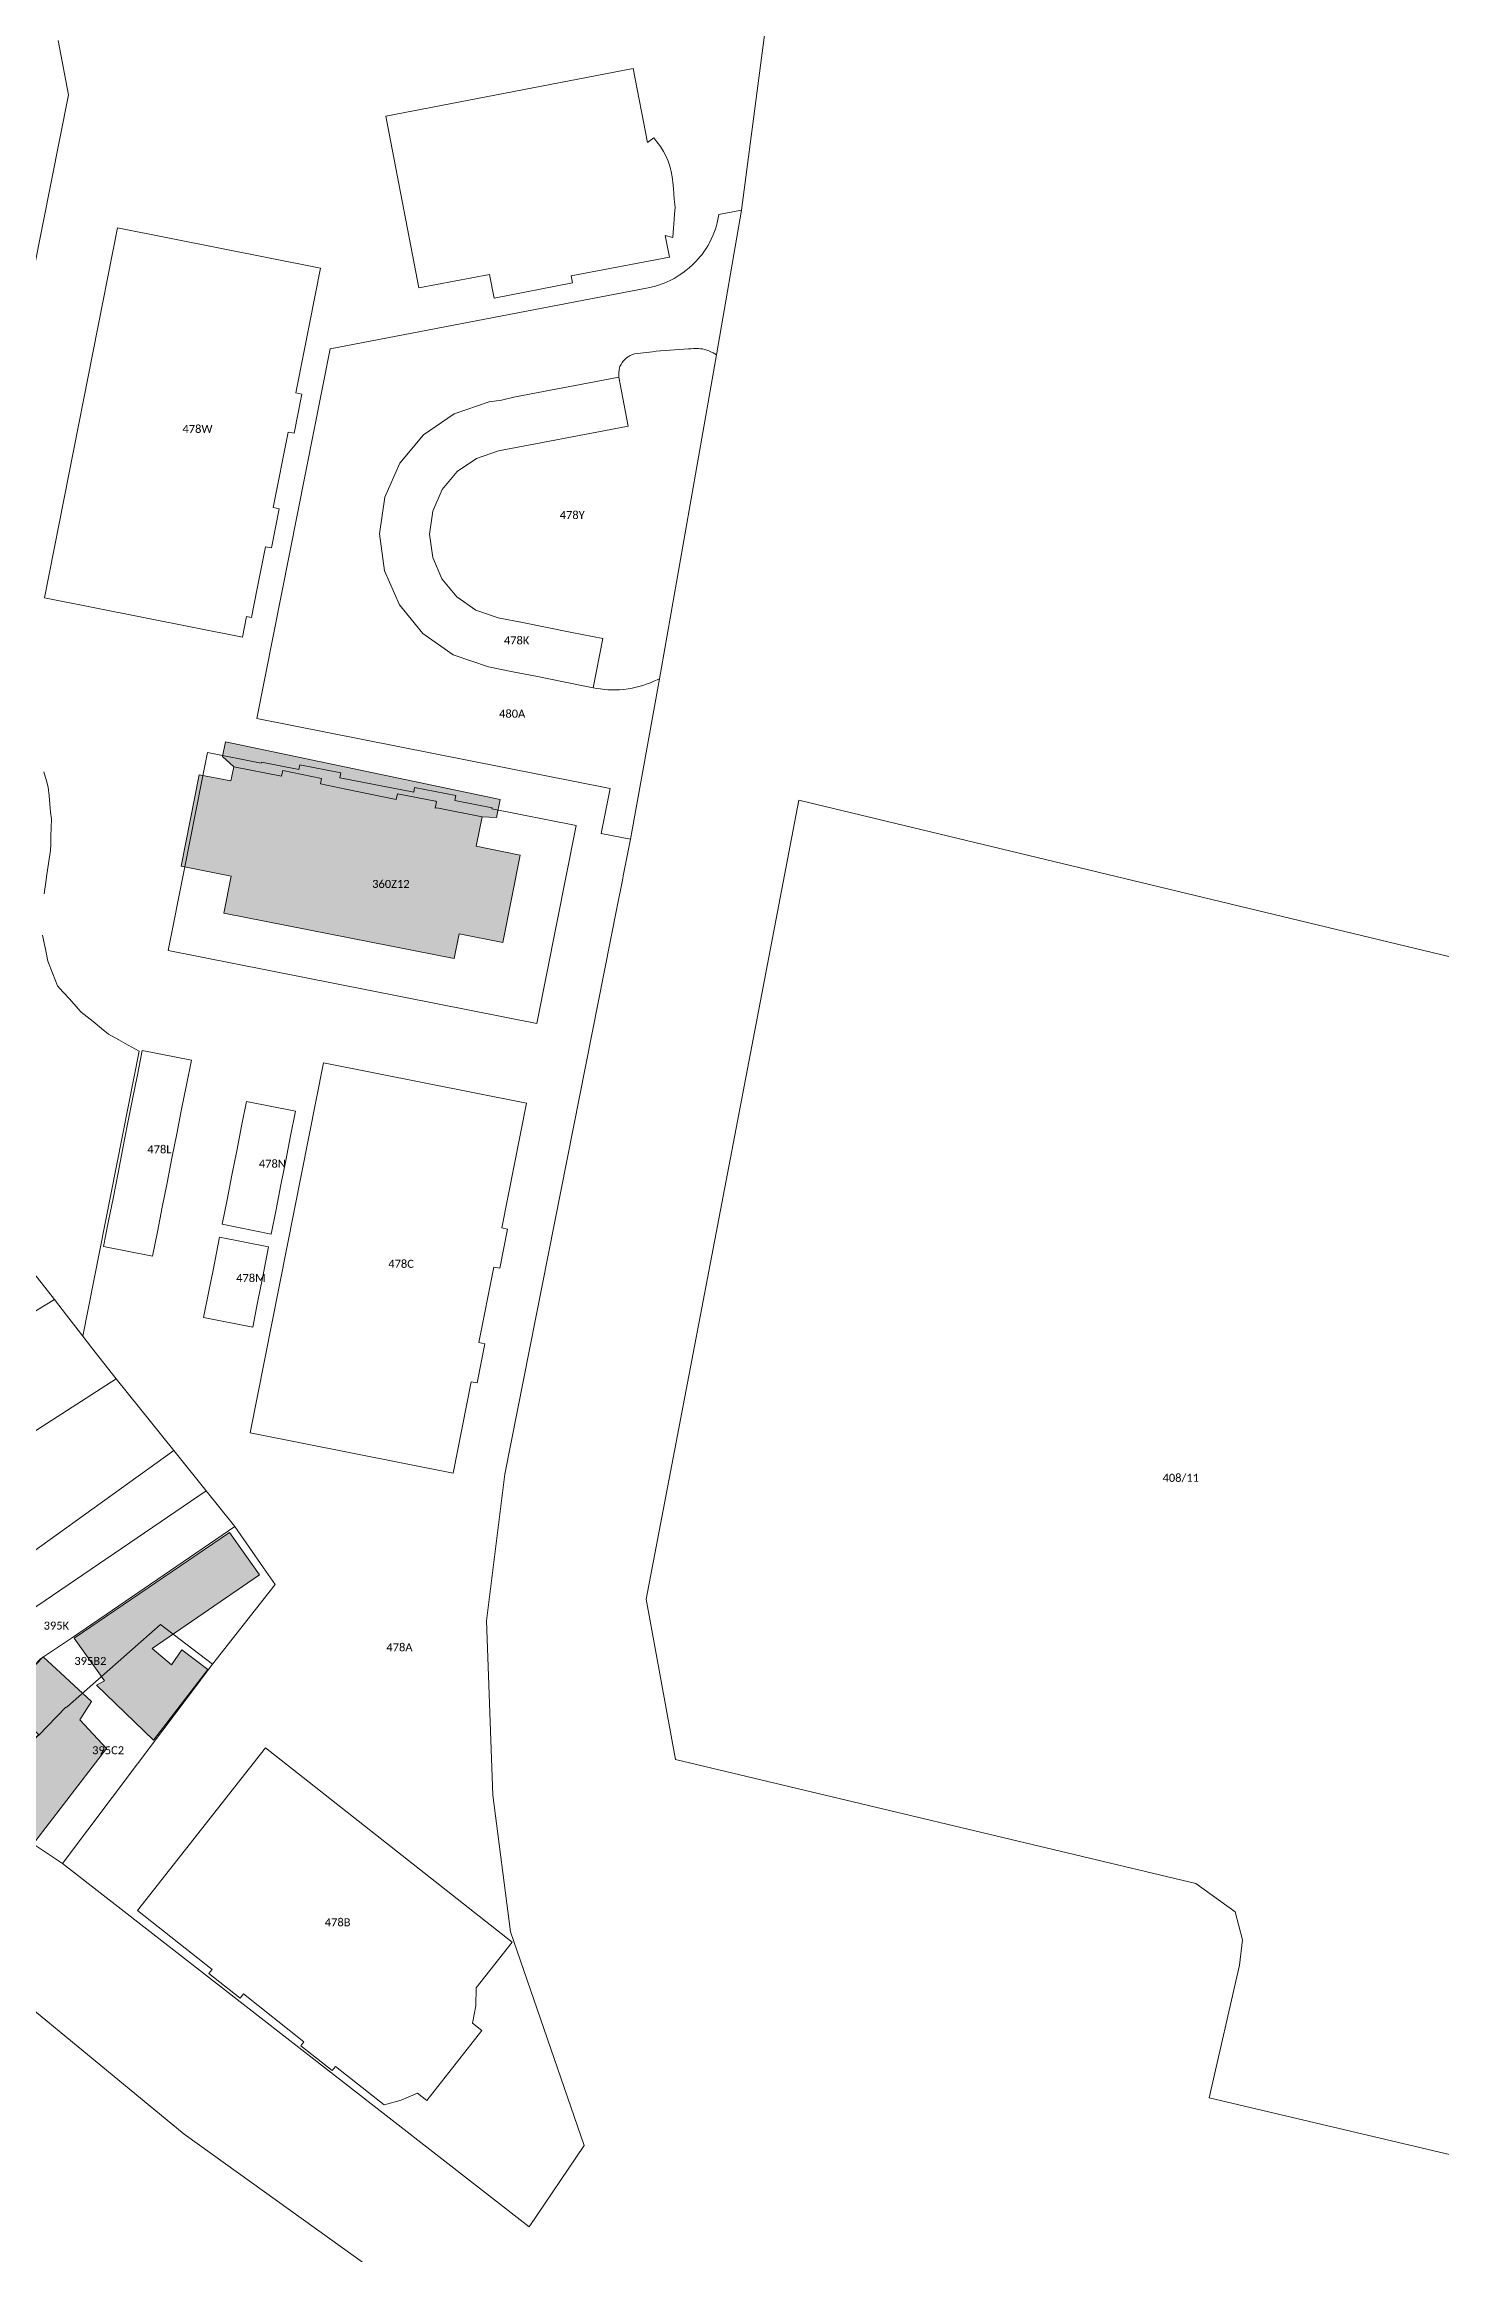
# Model space of a CAD drawing. Header units: metres. Extents: x 113120 to 240396, y 120329 to 242116.
# Drawn here: x 116959.4 to 117099.1, y 121737.4 to 121958.4 of the extents above; entities that cross this region are included whole.
import ezdxf

# ---------------------------------------------------------------- set-up
doc = ezdxf.new("R2010")
doc.units = ezdxf.units.M
doc.header["$LTSCALE"] = 3
for name, color, linetype, lineweight in [('Bpn_CaPa', 78, 'Continuous', 0), ('Bpn_ReBu', 4, 'Continuous', 0), ('Bpt_CaNu', 7, 'Continuous', 0), ('Hachure bâtiment', 11, 'Continuous', 0)]:
    doc.layers.add(name, color=color, linetype=linetype, lineweight=lineweight)
doc.styles.add('Legend', font='')
doc.styles.get('Legend').set_extended_font_data('Calibri')

msp = doc.modelspace()

# ---------------------------------------------------------------- hatches: boundary and pattern name
at = {"layer": 'Hachure bâtiment'}
h = msp.add_hatch(color=256, dxfattribs=at)
h.dxf.hatch_style = 1
h.paths.add_polyline_path([(116987.02, 121884.4), (116987.14, 121884.95), (116983.26, 121885.73), (116983.14, 121885.18), (116978.38, 121886.11), (116977.25, 121887.14), (116977.55, 121888.6), (117004.99, 121882.83), (117004.62, 121881.05), (117003.21, 121881.1), (116998.67, 121882.02), (116998.51, 121881.96), (116998.63, 121882.61), (116998.52, 121882.66), (116994.72, 121883.4), (116994.61, 121882.83), (116989.55, 121883.88)])
h = msp.add_hatch(color=256, dxfattribs=at)
h.dxf.hatch_style = 1
h.paths.add_polyline_path([(116983.14, 121885.18), (116983.26, 121885.73), (116987.14, 121884.95), (116987.02, 121884.4), (116989.55, 121883.88), (116994.61, 121882.83), (116994.72, 121883.4), (116998.52, 121882.66), (116998.63, 121882.61), (116998.51, 121881.96), (116998.67, 121882.02), (117003.21, 121881.1), (117002.6, 121878.18), (117007, 121877.26), (117005.28, 121868.55), (117000.91, 121869.41), (117000.4, 121866.95), (116977.37, 121871.49), (116978.1, 121875.18), (116973.09, 121876.17), (116974.89, 121885.32), (116978.07, 121884.69), (116978.38, 121886.11)])
h = msp.add_hatch(color=256, dxfattribs=at)
h.dxf.hatch_style = 1
h.paths.add_polyline_path([(116951.77, 121802.97), (116950.45, 121801.72), (116952.48, 121800.12), (116954.15, 121801.68), (116955.63, 121800.12), (116954.25, 121798.97), (116957.8, 121795.57), (116959.29, 121797.12), (116964.12, 121792.65), (116962.97, 121790.83), (116965.63, 121787.97), (116958.48, 121778.63), (116952.16, 121782.66), (116958.88, 121789.32), (116955.53, 121792.63), (116951.71, 121796.42), (116948.47, 121799.63), (116948.37, 121799.73), (116949.37, 121800.77), (116943.05, 121806.88), (116945.2, 121809.4)])
h = msp.add_hatch(color=256, dxfattribs=at)
h.dxf.hatch_style = 1
h.paths.add_polyline_path([(116980.92, 121805.32), (116970.2, 121797.97), (116972.15, 121796.32), (116973.17, 121797.83), (116975.77, 121795.85), (116970.32, 121788.78), (116964.65, 121794.28), (116965.43, 121794.72), (116962.41, 121799), (116977.92, 121809.55)])

# ---------------------------------------------------------------- linework, layer by layer
at = {"layer": 'Bpn_CaPa'}
for points in [[(116957.51, 121931.46), (116961.83, 121953.3), (116960.8, 121958.71)], [(116960.8, 121958.71), (116961.83, 121953.3), (116957.51, 121931.46)], [(117031.47, 121959.53), (117029.12, 121941.75), (117026.85, 121941.31), (117026.8, 121940.99), (117026.71, 121940.51), (117026.59, 121940.1), (117026.5, 121939.78), (117026.31, 121939.31), (117026.1, 121938.87), (117025.92, 121938.49), (117025.75, 121938.18), (117025.58, 121937.92), (117025.36, 121937.6), (117025.18, 121937.34), (117025, 121937.13), (117024.79, 121936.89), (117024.57, 121936.64), (117024.22, 121936.29), (117023.9, 121935.99), (117023.55, 121935.72), (117023.25, 121935.48), (117022.9, 121935.25), (117022.38, 121934.94), (117022.01, 121934.74), (117021.41, 121934.47), (117020.54, 121934.15), (117019.81, 121934), (116988, 121927.9), (116980.68, 121890.94), (117016, 121883.94), (117015.11, 121879.44), (117018.04, 121878.87), (117017.31, 121875.22), (117017.26, 121874.93), (117016.67, 121871.98), (117005.46, 121815.38), (117003.64, 121800.71), (117004.27, 121783.29), (117006.03, 121769.62), (117013.39, 121748.26), (117007.89, 121740.14), (116961.25, 121776.48), (116976.24, 121796.39), (116982.5, 121804.36), (116981.35, 121806.02), (116978.47, 121810.15), (116975.61, 121813.72), (116972.38, 121817.76), (116966.61, 121824.93), (116964.15, 121828.05), (116963.26, 121829.19), (116968.9, 121857.67), (116967.79, 121858.29), (116966.86, 121858.81), (116965.84, 121859.39), (116965.13, 121859.96), (116964.29, 121860.63), (116963.09, 121861.58), (116962.59, 121862.15), (116961.92, 121862.9), (116961.27, 121863.61), (116960.74, 121864.2), (116960.27, 121865.42), (116959.78, 121866.68), (116959.58, 121867.7), (116959.25, 121869.29)], [(116959.39, 121873.4), (116959.56, 121874.58), (116959.68, 121875.33), (116959.84, 121876.43), (116960.04, 121877.73), (116960.06, 121878.37), (116960.08, 121879.23), (116960.1, 121879.97), (116960.12, 121880.91), (116960.05, 121881.59), (116959.97, 121882.36), (116959.89, 121883.21), (116959.8, 121884.08), (116959.63, 121884.69), (116959.36, 121885.61)], [(116959.36, 121885.61), (116959.63, 121884.69), (116959.8, 121884.08), (116959.89, 121883.21), (116959.97, 121882.36), (116960.05, 121881.59), (116960.12, 121880.91), (116960.1, 121879.97), (116960.08, 121879.23), (116960.06, 121878.37), (116960.04, 121877.73), (116959.84, 121876.43), (116959.68, 121875.33), (116959.56, 121874.58), (116959.39, 121873.4)], [(116959.25, 121869.29), (116959.58, 121867.7), (116959.78, 121866.68), (116960.27, 121865.42), (116960.74, 121864.2), (116961.27, 121863.61), (116961.92, 121862.9), (116962.59, 121862.15), (116963.09, 121861.58), (116964.29, 121860.63), (116965.13, 121859.96), (116965.84, 121859.39), (116966.86, 121858.81), (116967.79, 121858.29), (116968.9, 121857.67), (116963.26, 121829.19), (116961.64, 121831.28), (116960.42, 121832.84), (116957.27, 121836.87)], [(116803.45, 121735.37), (116803.98, 121754.1), (116813.61, 121753.61), (116814.76, 121760.52), (116812.41, 121769.58), (116873.72, 121811.63), (116874.49, 121810.49), (116889.45, 121821.75), (116893.14, 121817.48), (116901.12, 121823.38), (116918.3, 121800.34), (116930.83, 121785.43), (116947.8, 121770.45), (116973.41, 121749.4), (117016.76, 121718.28)]]:
    msp.add_lwpolyline(points, dxfattribs=at)
for points in [[(117018.31, 121955.91), (116993.57, 121951.16), (116996.87, 121933.98), (117003.94, 121935.34), (117004.39, 121932.97), (117012.24, 121934.48), (117012.11, 121935.18), (117021.93, 121937.06), (117021.51, 121939.24), (117022.27, 121939.04), (117022.3, 121939.52), (117022.33, 121939.97), (117022.36, 121940.37), (117022.4, 121940.87), (117022.43, 121941.37), (117022.48, 121942.07), (117022.41, 121942.87), (117022.36, 121943.39), (117022.32, 121943.93), (117022.26, 121944.56), (117022.21, 121945.1), (117022.09, 121945.62), (117021.97, 121946.16), (117021.78, 121946.65), (117021.57, 121947.18), (117021.33, 121947.61), (117021.03, 121948.12), (117020.67, 121948.59), (117020.36, 121948.98), (117019.72, 121948.52), (117018.31, 121955.91)], [(117018.31, 121955.91), (117019.72, 121948.52), (117020.36, 121948.98), (117020.67, 121948.59), (117021.03, 121948.12), (117021.33, 121947.61), (117021.57, 121947.18), (117021.78, 121946.65), (117021.97, 121946.16), (117022.09, 121945.62), (117022.21, 121945.1), (117022.26, 121944.56), (117022.32, 121943.93), (117022.36, 121943.39), (117022.41, 121942.87), (117022.48, 121942.07), (117022.43, 121941.37), (117022.4, 121940.87), (117022.36, 121940.37), (117022.33, 121939.97), (117022.3, 121939.52), (117022.27, 121939.04), (117021.51, 121939.24), (117021.93, 121937.06), (117012.11, 121935.18), (117012.24, 121934.48), (117004.39, 121932.97), (117003.94, 121935.34), (116996.87, 121933.98), (116993.57, 121951.16), (117018.31, 121955.91)], [(117029.12, 121941.75), (117026.64, 121927.29), (117026.46, 121927.4), (117026.28, 121927.51), (117026.07, 121927.61), (117025.87, 121927.7), (117025.65, 121927.77), (117025.45, 121927.84), (117025.22, 121927.88), (117025.02, 121927.91), (117024.83, 121927.92), (117024.59, 121927.94), (117024.34, 121927.92), (117024.07, 121927.91), (117023.84, 121927.88), (117021.02, 121927.71), (117020.58, 121927.65), (117020.24, 121927.61), (117018.74, 121927.42), (117018.44, 121927.38), (117018.15, 121927.29), (117018.01, 121927.22), (117017.81, 121927.11), (117017.62, 121926.99), (117017.49, 121926.87), (117017.32, 121926.69), (117017.2, 121926.54), (117017.09, 121926.34), (117016.98, 121926.14), (117016.94, 121925.99), (117016.89, 121925.79), (117016.85, 121925.51), (117016.86, 121925.08), (117013.72, 121924.48), (117011.26, 121924.01), (117008.81, 121923.54), (117006.35, 121923.07), (117005.12, 121922.77), (117003.9, 121922.6), (117000.39, 121921.41), (116997.34, 121919.31), (116994.97, 121916.45), (116993.46, 121913.06), (116992.94, 121909.39), (116993.44, 121905.71), (116994.92, 121902.31), (116997.27, 121899.43), (117000.31, 121897.31), (117003.82, 121896.1), (117006.27, 121895.61), (117008.72, 121895.13), (117011.17, 121894.64), (117014.31, 121894.02), (117014.67, 121893.95), (117015.03, 121893.89), (117015.44, 121893.84), (117015.75, 121893.82), (117016.12, 121893.8), (117016.48, 121893.8), (117016.92, 121893.82), (117017.36, 121893.85), (117017.79, 121893.91), (117018.21, 121893.98), (117018.61, 121894.06), (117019, 121894.16), (117019.35, 121894.27), (117019.69, 121894.39), (117020.03, 121894.52), (117020.37, 121894.66), (117020.7, 121894.82), (117020.93, 121894.89), (117018.04, 121878.87), (117015.11, 121879.44), (117016, 121883.94), (116980.68, 121890.94), (116988, 121927.9), (117019.81, 121934), (117020.54, 121934.15), (117021.41, 121934.47), (117022.01, 121934.74), (117022.38, 121934.94), (117022.9, 121935.25), (117023.25, 121935.48), (117023.55, 121935.72), (117023.9, 121935.99), (117024.22, 121936.29), (117024.57, 121936.64), (117024.79, 121936.89), (117025, 121937.13), (117025.18, 121937.34), (117025.36, 121937.6), (117025.58, 121937.92), (117025.75, 121938.18), (117025.92, 121938.49), (117026.1, 121938.87), (117026.31, 121939.31), (117026.5, 121939.78), (117026.59, 121940.1), (117026.71, 121940.51), (117026.8, 121940.99), (117026.85, 121941.31), (117029.12, 121941.75)], [(116985.38, 121927.53), (116987.05, 121935.96), (116966.74, 121939.99), (116959.42, 121903), (116979.22, 121899.08), (116979.63, 121901.14), (116980.13, 121901.04), (116980.7, 121903.92), (116981.53, 121908.1), (116982.12, 121907.99), (116982.89, 121911.9), (116982.31, 121912.02), (116983.8, 121919.58), (116984.39, 121919.47), (116985.17, 121923.38), (116984.58, 121923.5), (116985.38, 121927.53)], [(116985.38, 121927.53), (116984.58, 121923.5), (116985.17, 121923.38), (116984.39, 121919.47), (116983.8, 121919.58), (116982.31, 121912.02), (116982.89, 121911.9), (116982.12, 121907.99), (116981.53, 121908.1), (116980.7, 121903.92), (116980.13, 121901.04), (116979.63, 121901.14), (116979.22, 121899.08), (116959.42, 121903), (116966.74, 121939.99), (116987.05, 121935.96), (116985.38, 121927.53)], [(117026.64, 121927.29), (117020.93, 121894.89), (117020.7, 121894.82), (117020.37, 121894.66), (117020.03, 121894.52), (117019.69, 121894.39), (117019.35, 121894.27), (117019, 121894.16), (117018.61, 121894.06), (117018.21, 121893.98), (117017.79, 121893.91), (117017.36, 121893.85), (117016.92, 121893.82), (117016.48, 121893.8), (117016.12, 121893.8), (117015.75, 121893.82), (117015.44, 121893.84), (117015.03, 121893.89), (117014.67, 121893.95), (117014.31, 121894.02), (117015.28, 121898.92), (117012.15, 121899.54), (117009.69, 121900.03), (117007.24, 121900.52), (117004.79, 121901), (117002.58, 121901.77), (117000.66, 121903.1), (116999.18, 121904.91), (116998.25, 121907.05), (116997.94, 121909.37), (116998.27, 121911.68), (116999.21, 121913.82), (117000.71, 121915.62), (117002.63, 121916.94), (117004.84, 121917.69), (117007.29, 121918.16), (117009.75, 121918.63), (117012.2, 121919.1), (117014.66, 121919.57), (117017.8, 121920.17), (117016.86, 121925.08), (117016.85, 121925.51), (117016.89, 121925.79), (117016.94, 121925.99), (117016.98, 121926.14), (117017.09, 121926.34), (117017.2, 121926.54), (117017.32, 121926.69), (117017.49, 121926.87), (117017.62, 121926.99), (117017.81, 121927.11), (117018.01, 121927.22), (117018.15, 121927.29), (117018.44, 121927.38), (117018.74, 121927.42), (117020.24, 121927.61), (117020.58, 121927.65), (117021.02, 121927.71), (117023.84, 121927.88), (117024.07, 121927.91), (117024.34, 121927.92), (117024.59, 121927.94), (117024.83, 121927.92), (117025.02, 121927.91), (117025.22, 121927.88), (117025.45, 121927.84), (117025.65, 121927.77), (117025.87, 121927.7), (117026.07, 121927.61), (117026.28, 121927.51), (117026.46, 121927.4), (117026.64, 121927.29)], [(117016.86, 121925.08), (117017.8, 121920.17), (117014.66, 121919.57), (117012.2, 121919.1), (117009.75, 121918.63), (117007.29, 121918.16), (117004.84, 121917.69), (117002.63, 121916.94), (117000.71, 121915.62), (116999.21, 121913.82), (116998.27, 121911.68), (116997.94, 121909.37), (116998.25, 121907.05), (116999.18, 121904.91), (117000.66, 121903.1), (117002.58, 121901.77), (117004.79, 121901), (117007.24, 121900.52), (117009.69, 121900.03), (117012.15, 121899.54), (117015.28, 121898.92), (117014.31, 121894.02), (117011.17, 121894.64), (117008.72, 121895.13), (117006.27, 121895.61), (117003.82, 121896.1), (117000.31, 121897.31), (116997.27, 121899.43), (116994.92, 121902.31), (116993.44, 121905.71), (116992.94, 121909.39), (116993.46, 121913.06), (116994.97, 121916.45), (116997.34, 121919.31), (117000.39, 121921.41), (117003.9, 121922.6), (117005.12, 121922.77), (117006.35, 121923.07), (117008.81, 121923.54), (117011.26, 121924.01), (117013.72, 121924.48), (117016.86, 121925.08)], [(116973.4, 121875.78), (116975.17, 121884.71), (116975.73, 121887.54), (116981.11, 121886.47), (116981.13, 121886.57), (116984.87, 121885.83), (116984.97, 121886.32), (116989.08, 121885.51), (116988.98, 121885.02), (116996.35, 121883.56), (116996.44, 121884.05), (117000.55, 121883.23), (117000.46, 121882.74), (117004.19, 121882), (117004.17, 121881.9), (117012.6, 121880.24), (117008.68, 121860.43), (116971.8, 121867.74), (116973.4, 121875.78)], [(116973.4, 121875.78), (116971.8, 121867.74), (117008.68, 121860.43), (117012.6, 121880.24), (117004.17, 121881.9), (117004.19, 121882), (117000.46, 121882.74), (117000.55, 121883.23), (116996.44, 121884.05), (116996.35, 121883.56), (116988.98, 121885.02), (116989.08, 121885.51), (116984.97, 121886.32), (116984.87, 121885.83), (116981.13, 121886.57), (116981.11, 121886.47), (116975.73, 121887.54), (116975.17, 121884.71), (116973.4, 121875.78)], [(117127.97, 121845.02), (117104.17, 121746.36), (117075.88, 121753.05), (117078.93, 121766.29), (117079.21, 121768.85), (117078.49, 121771.63), (117074.56, 121774.46), (117022.54, 121786.87), (117019.6, 121802.88), (117034.87, 121882.77), (117113.15, 121863.95), (117121.02, 121861.04), (117125.6, 121856.41), (117127.75, 121851.24), (117127.97, 121845.02)], [(116965.33, 121838.14), (116970.23, 121837.17), (116970.72, 121839.62), (116971.21, 121842.07), (116971.7, 121844.52), (116972.18, 121846.98), (116972.67, 121849.43), (116973.15, 121851.88), (116973.64, 121854.33), (116974.12, 121856.79), (116969.21, 121857.76), (116968.73, 121855.31), (116968.25, 121852.87), (116967.75, 121850.37), (116967.28, 121847.97), (116966.79, 121845.5), (116966.32, 121843.12), (116965.81, 121840.56), (116965.33, 121838.14)], [(116965.33, 121838.14), (116965.81, 121840.56), (116966.32, 121843.12), (116966.79, 121845.5), (116967.28, 121847.97), (116967.75, 121850.37), (116968.25, 121852.87), (116968.73, 121855.31), (116969.21, 121857.76), (116974.12, 121856.79), (116973.64, 121854.33), (116973.15, 121851.88), (116972.67, 121849.43), (116972.18, 121846.98), (116971.7, 121844.52), (116971.21, 121842.07), (116970.72, 121839.62), (116970.23, 121837.17), (116965.33, 121838.14)], [(116987.32, 121856.51), (116979.99, 121819.53), (117000.3, 121815.5), (117002.1, 121824.63), (117002.69, 121824.51), (117003.47, 121828.42), (117002.88, 121828.54), (117004.38, 121836.1), (117004.97, 121835.99), (117005.74, 121839.9), (117005.15, 121840.02), (117007.62, 121852.49), (116987.32, 121856.51)], [(116987.32, 121856.51), (117007.62, 121852.49), (117005.15, 121840.02), (117005.74, 121839.9), (117004.97, 121835.99), (117004.38, 121836.1), (117002.88, 121828.54), (117003.47, 121828.42), (117002.69, 121824.51), (117002.1, 121824.63), (117000.3, 121815.5), (116979.99, 121819.53), (116987.32, 121856.51)], [(116984.53, 121851.67), (116979.63, 121852.64), (116979.15, 121850.18), (116978.66, 121847.73), (116978.18, 121845.28), (116977.69, 121842.83), (116977.2, 121840.38), (116982.1, 121839.4), (116982.59, 121841.86), (116983.08, 121844.31), (116983.57, 121846.76), (116984.05, 121849.21), (116984.53, 121851.67)], [(116984.53, 121851.67), (116984.05, 121849.21), (116983.57, 121846.76), (116983.08, 121844.31), (116982.59, 121841.86), (116982.1, 121839.4), (116977.2, 121840.38), (116977.69, 121842.83), (116978.18, 121845.28), (116978.66, 121847.73), (116979.15, 121850.18), (116979.63, 121852.64), (116984.53, 121851.67)], [(116980.75, 121832.54), (116981.24, 121834.99), (116981.85, 121838.13), (116976.95, 121839.1), (116976.33, 121835.96), (116975.84, 121833.51), (116975.35, 121831.06), (116980.26, 121830.08), (116980.75, 121832.54)], [(116980.75, 121832.54), (116980.26, 121830.08), (116975.35, 121831.06), (116975.84, 121833.51), (116976.33, 121835.96), (116976.95, 121839.1), (116981.85, 121838.13), (116981.24, 121834.99), (116980.75, 121832.54)], [(116923.08, 121808.42), (116919.66, 121812.38), (116921.3, 121813.67), (116932.18, 121821.82), (116957.27, 121836.87), (116960.42, 121832.84), (116935.31, 121817.61), (116934.27, 121816.77), (116924.53, 121809.48), (116923.08, 121808.42)], [(116930.09, 121800.69), (116923.08, 121808.42), (116924.53, 121809.48), (116934.27, 121816.77), (116935.31, 121817.61), (116960.42, 121832.84), (116961.64, 121831.28), (116963.26, 121829.19), (116964.15, 121828.05), (116966.61, 121824.93), (116937.91, 121806.47), (116937.4, 121806.07), (116931.48, 121801.6), (116930.09, 121800.69)], [(116972.38, 121817.76), (116951.77, 121802.97), (116950.46, 121801.73), (116949.37, 121800.77), (116941.51, 121793.13), (116939.64, 121791.39), (116930.09, 121800.69), (116931.48, 121801.6), (116937.4, 121806.07), (116937.91, 121806.47), (116966.61, 121824.93), (116972.38, 121817.76)], [(116944.92, 121789.66), (116941.51, 121793.13), (116949.37, 121800.77), (116950.46, 121801.73), (116951.77, 121802.97), (116972.38, 121817.76), (116975.61, 121813.72), (116955.63, 121800.12), (116954.34, 121799.07), (116951.42, 121796.71), (116951.71, 121796.42), (116944.92, 121789.66)], [(116944.92, 121789.66), (116951.71, 121796.42), (116951.42, 121796.71), (116954.34, 121799.07), (116955.63, 121800.12), (116975.61, 121813.72), (116978.47, 121810.15), (116962.33, 121799.11), (116959.02, 121796.94), (116957.86, 121795.69), (116957.64, 121795.56), (116957.44, 121795.44), (116957.63, 121795.25), (116955.09, 121792.66), (116955.13, 121792.62), (116948.62, 121785.97), (116944.92, 121789.66)], [(116976.24, 121796.39), (116971.02, 121800.37), (116961.72, 121792.16), (116961.59, 121792.05), (116961.56, 121792.08), (116958.82, 121789.26), (116958.79, 121789.28), (116954.83, 121785.29), (116952.17, 121782.47), (116948.62, 121785.97), (116955.13, 121792.62), (116955.09, 121792.66), (116957.63, 121795.25), (116957.44, 121795.44), (116957.64, 121795.56), (116957.86, 121795.69), (116959.02, 121796.94), (116962.33, 121799.11), (116978.47, 121810.15), (116981.35, 121806.02), (116982.5, 121804.36), (116976.24, 121796.39)], [(116976.24, 121796.39), (116961.25, 121776.48), (116958.25, 121778.45), (116953.51, 121781.59), (116952.17, 121782.47), (116954.83, 121785.29), (116958.79, 121789.28), (116958.82, 121789.26), (116961.56, 121792.08), (116961.59, 121792.05), (116961.72, 121792.16), (116971.02, 121800.37), (116976.24, 121796.39)], [(116975.87, 121765.48), (116979.01, 121763.01), (116979.33, 121763.42), (116985.38, 121758.64), (116985.07, 121758.24), (116988.2, 121755.78), (116988.52, 121756.17), (116993.39, 121752.33), (116995.11, 121752.8), (116996.73, 121753.52), (116997.68, 121752.77), (117003.18, 121759.76), (117002.23, 121760.51), (117002.55, 121762.25), (117002.61, 121764.03), (117006.2, 121768.59), (116981.53, 121788.03), (116968.72, 121771.77), (116976.19, 121765.88), (116975.87, 121765.48)], [(116975.87, 121765.48), (116976.19, 121765.88), (116968.72, 121771.77), (116981.53, 121788.03), (117006.2, 121768.59), (117002.61, 121764.03), (117002.55, 121762.25), (117002.23, 121760.51), (117003.18, 121759.76), (116997.68, 121752.77), (116996.73, 121753.52), (116995.11, 121752.8), (116993.39, 121752.33), (116988.52, 121756.17), (116988.2, 121755.78), (116985.07, 121758.24), (116985.38, 121758.64), (116979.33, 121763.42), (116979.01, 121763.01), (116975.87, 121765.48)]]:
    msp.add_lwpolyline(points, close=True, dxfattribs=at)
at = {"layer": 'Bpn_ReBu'}
for points in [[(116987.02, 121884.4), (116987.14, 121884.95), (116983.26, 121885.73), (116983.14, 121885.18), (116978.38, 121886.11), (116977.25, 121887.14), (116977.55, 121888.6), (117004.99, 121882.83), (117004.62, 121881.05), (117003.21, 121881.1), (116998.67, 121882.02), (116998.51, 121881.96), (116998.63, 121882.61), (116998.52, 121882.66), (116994.72, 121883.4), (116994.61, 121882.83), (116989.55, 121883.88), (116987.02, 121884.4)], [(116983.14, 121885.18), (116983.26, 121885.73), (116987.14, 121884.95), (116987.02, 121884.4), (116989.55, 121883.88), (116994.61, 121882.83), (116994.72, 121883.4), (116998.52, 121882.66), (116998.63, 121882.61), (116998.51, 121881.96), (116998.67, 121882.02), (117003.21, 121881.1), (117002.6, 121878.18), (117007, 121877.26), (117005.28, 121868.55), (117000.91, 121869.41), (117000.4, 121866.95), (116977.37, 121871.49), (116978.1, 121875.18), (116973.09, 121876.17), (116974.89, 121885.32), (116978.07, 121884.69), (116978.38, 121886.11), (116983.14, 121885.18)], [(116951.77, 121802.97), (116950.45, 121801.72), (116952.48, 121800.12), (116954.15, 121801.68), (116955.63, 121800.12), (116954.25, 121798.97), (116957.8, 121795.57), (116959.29, 121797.12), (116964.12, 121792.65), (116962.97, 121790.83), (116965.63, 121787.97), (116958.48, 121778.63), (116952.16, 121782.66), (116958.88, 121789.32), (116955.53, 121792.63), (116951.71, 121796.42), (116948.47, 121799.63), (116948.37, 121799.73), (116949.37, 121800.77), (116943.05, 121806.88), (116945.2, 121809.4), (116951.77, 121802.97)], [(116980.92, 121805.32), (116970.2, 121797.97), (116972.15, 121796.32), (116973.17, 121797.83), (116975.77, 121795.85), (116970.32, 121788.78), (116964.65, 121794.28), (116965.43, 121794.72), (116962.41, 121799), (116977.92, 121809.55), (116980.92, 121805.32)]]:
    msp.add_lwpolyline(points, close=True, dxfattribs=at)

# ---------------------------------------------------------------- texts
at = {"layer": 'Bpt_CaNu', "char_height": 0.8, "attachment_point": 7, "style": 'Legend'}
for s, insert in [('478W', (116973.23, 121919.48)), ('478Y', (117010.95, 121910.87)), ('478K', (117005.37, 121898.34)), ('480A', (117004.89, 121891.01)), ('360Z12', (116992.2, 121873.99)), ('478L', (116969.72, 121847.46)), ('478N', (116980.87, 121846.02)), ('478C', (116993.81, 121836.01)), ('478M', (116978.6, 121834.59)), ('408/11', (117071.23, 121814.57)), ('395K', (116959.35, 121799.84)), ('395B2', (116962.42, 121796.31)), ('478A', (116993.62, 121797.67)), ('395C2', (116964.2, 121787.38)), ('478B', (116987.46, 121770.18))]:
    msp.add_mtext(s, dxfattribs=dict(at, insert=insert))

doc.saveas('drawing.dxf')
